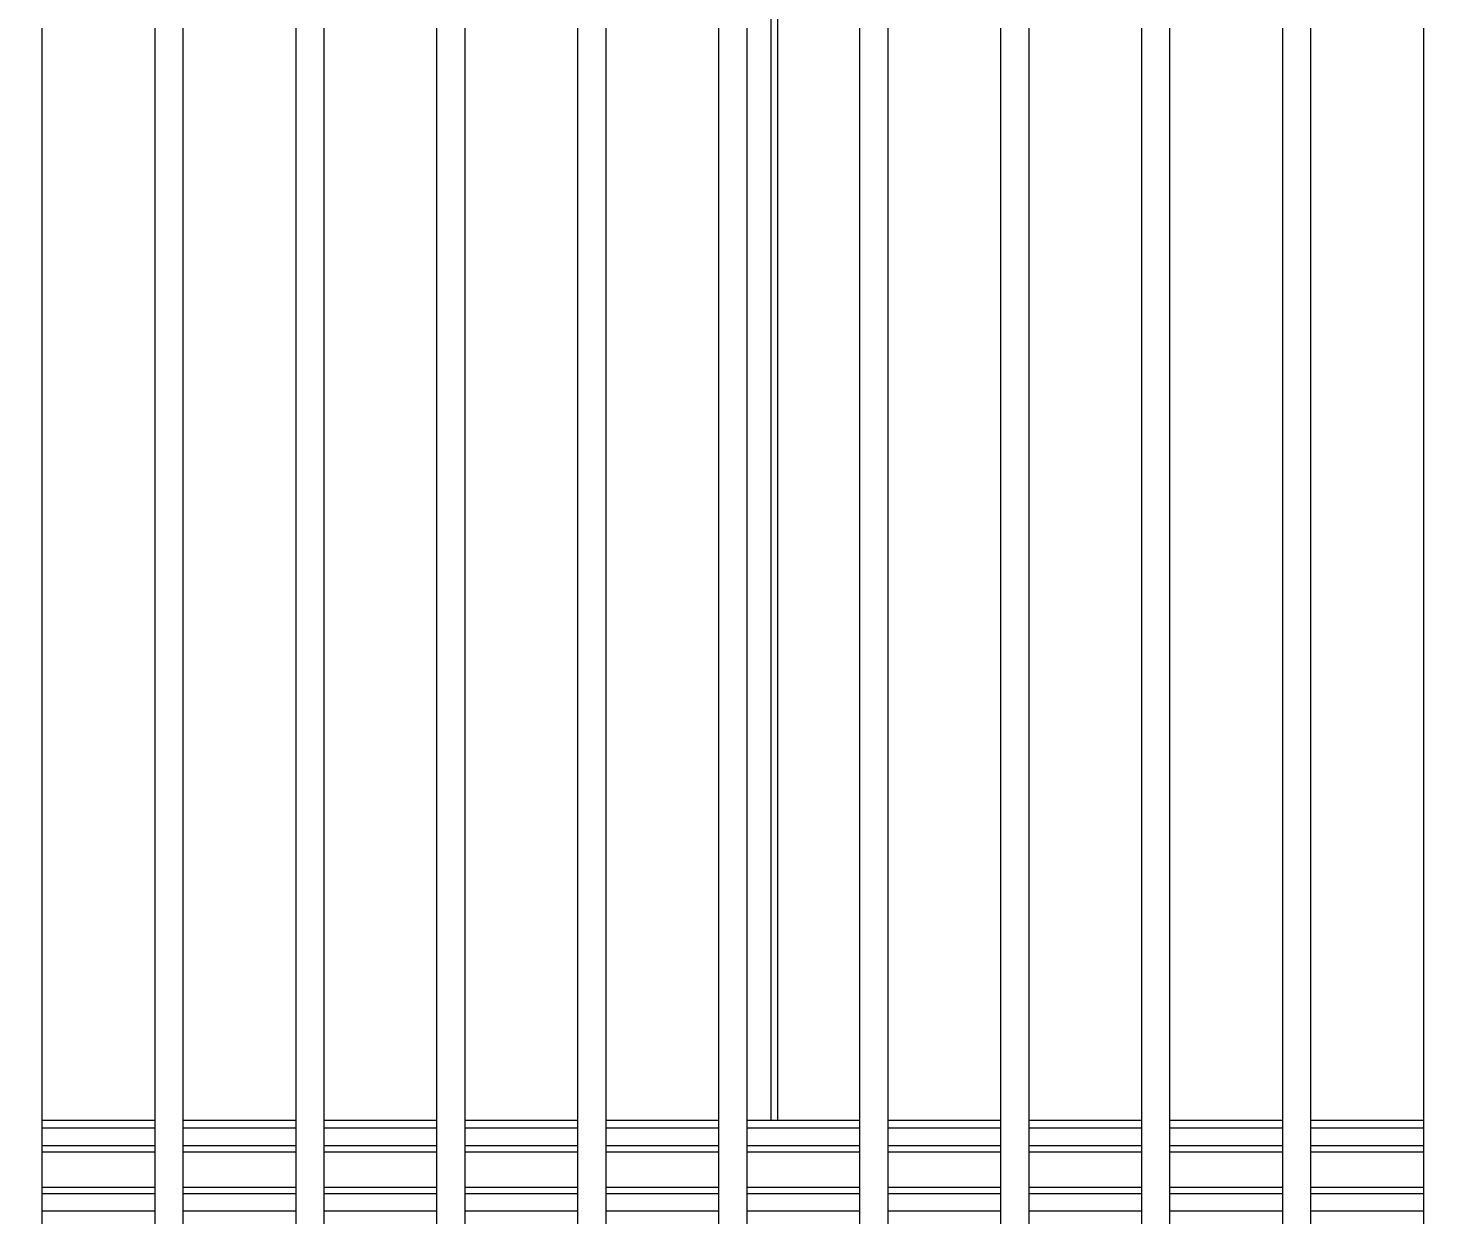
# Model space of a CAD drawing. Header units: metres. Extents: x -101133.8 to -101066.7, y -24899.3 to -24824.7.
# Drawn here: x -101108.4333 to -101108.3333, y -24833.5348 to -24833.4505 of the extents above; entities that cross this region are included whole.
import ezdxf

# ---------------------------------------------------------------- set-up
doc = ezdxf.new("R2010")
doc.units = ezdxf.units.M
doc.header["$LTSCALE"] = 0.2
doc.header["$PDSIZE"] = -5
for name, color, linetype in [('CMT-COTATION DIVERS', 1, 'Continuous'), ('CMT-CVC-MATERIEL', 30, 'Continuous'), ('CMT-PLB-EV-SOUS DALLAGE', 1, 'Continuous')]:
    doc.layers.add(name, color=color, linetype=linetype)
doc.styles.add('Arial', font='arial.ttf')
doc.styles.get("Standard").update_dxf_attribs({"font": 'arial.ttf'})
doc.dimstyles.get("Standard").update_dxf_attribs({"dimtxt": 0.18, "dimasz": 0.18, "dimexe": 0.18, "dimexo": 0.0625, "dimgap": 0.09, "dimtad": 0, "dimtih": 1, "dimtoh": 1, "dimdec": 4, "dimzin": 0, "dimdsep": 46, "dimtxsty": 'Standard', "dimcen": 0.09, "dimadec": 0, "dimazin": 0, "dimtfac": 1, "dimtdec": 4, "dimtofl": 0, "dimtmove": 0, "dimatfit": 3, "dimfxl": 1, "dimtolj": 1, "dimtzin": 0, "dimarcsym": 0})

# ---------------------------------------------------------------- blocks, each defined once
blk = doc.blocks.new('Cassette 600x600')
at = {"linetype": 'Continuous', "lineweight": 13}
for p, q in [((-20143.73, 227.01), (-20417.73, 227.01)), ((-20340.23, 219.01), (-20340.23, 227.01)), ((-20339.68, 219.01), (-20339.68, 227.01)), ((-20338.44, 219.01), (-20338.44, 227.01)), ((-20337.99, 219.01), (-20337.99, 227.01)), ((-20335.47, 219.01), (-20335.47, 227.01)), ((-20335.02, 219.01), (-20335.02, 227.01)), ((-20333.78, 219.01), (-20333.78, 227.01)), ((-20143.73, 219.01), (-20417.73, 219.01)), ((-20143.73, 217.01), (-20417.73, 217.01)), ((-20340.23, 209.01), (-20340.23, 217.01)), ((-20339.68, 209.01), (-20339.68, 217.01)), ((-20338.44, 209.01), (-20338.44, 217.01)), ((-20337.99, 209.01), (-20337.99, 217.01)), ((-20335.47, 209.01), (-20335.47, 217.01)), ((-20335.02, 209.01), (-20335.02, 217.01)), ((-20333.78, 209.01), (-20333.78, 217.01)), ((-20143.73, 209.01), (-20417.73, 209.01)), ((-20143.73, 207.01), (-20417.73, 207.01)), ((-20340.23, 199.01), (-20340.23, 207.01)), ((-20339.68, 199.01), (-20339.68, 207.01)), ((-20338.44, 199.01), (-20338.44, 207.01)), ((-20337.99, 199.01), (-20337.99, 207.01)), ((-20335.47, 199.01), (-20335.47, 207.01)), ((-20335.02, 199.01), (-20335.02, 207.01)), ((-20333.78, 199.01), (-20333.78, 207.01)), ((-20143.73, 199.01), (-20417.73, 199.01)), ((-20143.73, 197.01), (-20417.73, 197.01)), ((-20340.23, 189.01), (-20340.23, 197.01)), ((-20339.68, 189.01), (-20339.68, 197.01)), ((-20338.44, 189.01), (-20338.44, 197.01)), ((-20337.99, 189.01), (-20337.99, 197.01)), ((-20335.47, 189.01), (-20335.47, 197.01)), ((-20335.02, 189.01), (-20335.02, 197.01)), ((-20333.78, 189.01), (-20333.78, 197.01)), ((-20143.73, 189.01), (-20417.73, 189.01)), ((-20143.73, 187.01), (-20417.73, 187.01)), ((-20340.23, 179.01), (-20340.23, 187.01)), ((-20339.68, 179.01), (-20339.68, 187.01)), ((-20338.44, 179.01), (-20338.44, 187.01)), ((-20337.99, 179.01), (-20337.99, 187.01)), ((-20335.47, 179.01), (-20335.47, 187.01)), ((-20335.02, 179.01), (-20335.02, 187.01)), ((-20333.78, 179.01), (-20333.78, 187.01)), ((-20443.73, 181.16), (-20340.23, 181.16)), ((-20443.73, 180.7), (-20340.23, 180.7)), ((-20143.73, 179.01), (-20417.73, 179.01)), ((-20143.73, 177.01), (-20417.73, 177.01)), ((-20340.23, 169.01), (-20340.23, 177.01)), ((-20339.68, 169.01), (-20339.68, 177.01)), ((-20338.44, 169.01), (-20338.44, 177.01)), ((-20337.99, 169.01), (-20337.99, 177.01)), ((-20335.47, 169.01), (-20335.47, 177.01)), ((-20335.02, 169.01), (-20335.02, 177.01)), ((-20333.78, 169.01), (-20333.78, 177.01)), ((-20143.73, 169.01), (-20417.73, 169.01)), ((-20143.73, 167.01), (-20417.73, 167.01)), ((-20340.23, 159.01), (-20340.23, 167.01)), ((-20339.68, 159.01), (-20339.68, 167.01)), ((-20338.44, 159.01), (-20338.44, 167.01)), ((-20337.99, 159.01), (-20337.99, 167.01)), ((-20335.47, 159.01), (-20335.47, 167.01)), ((-20335.02, 159.01), (-20335.02, 167.01)), ((-20333.78, 159.01), (-20333.78, 167.01)), ((-20143.73, 159.01), (-20417.73, 159.01)), ((-20143.73, 157.01), (-20417.73, 157.01)), ((-20340.23, 149.01), (-20340.23, 157.01)), ((-20339.68, 149.01), (-20339.68, 157.01)), ((-20338.44, 149.01), (-20338.44, 157.01)), ((-20337.99, 149.01), (-20337.99, 157.01)), ((-20335.47, 149.01), (-20335.47, 157.01)), ((-20335.02, 149.01), (-20335.02, 157.01)), ((-20333.78, 149.01), (-20333.78, 157.01)), ((-20143.73, 149.01), (-20417.73, 149.01)), ((-20143.73, 147.01), (-20417.73, 147.01)), ((-20340.23, 139.01), (-20340.23, 147.01)), ((-20339.68, 139.01), (-20339.68, 147.01)), ((-20338.44, 139.01), (-20338.44, 147.01)), ((-20337.99, 139.01), (-20337.99, 147.01)), ((-20335.47, 139.01), (-20335.47, 147.01)), ((-20335.02, 139.01), (-20335.02, 147.01)), ((-20333.78, 139.01), (-20333.78, 147.01)), ((-20143.73, 139.01), (-20417.73, 139.01)), ((-20143.73, 137.01), (-20417.73, 137.01)), ((-20340.23, 129.01), (-20340.23, 137.01)), ((-20339.68, 129.01), (-20339.68, 137.01)), ((-20338.44, 129.01), (-20338.44, 137.01)), ((-20337.99, 129.01), (-20337.99, 137.01)), ((-20335.47, 129.01), (-20335.47, 137.01)), ((-20335.02, 129.01), (-20335.02, 137.01)), ((-20333.78, 129.01), (-20333.78, 137.01)), ((-20143.73, 129.01), (-20417.73, 129.01))]:
    blk.add_line(p, q, dxfattribs=at)
blk = doc.blocks.new('COT-45')
at = {"color": 0}
for p, q in [((0, -1), (0, 1)), ((-1, 0), (1, 0))]:
    blk.add_line(p, q, dxfattribs=at)
at = {"color": 0, "const_width": 0.4}
blk.add_lwpolyline([(-0.4419, -0.4419), (0.4419, 0.4419)], dxfattribs=at)
blk = doc.blocks.new('*D86')
at = {"layer": 'CMT-COTATION DIVERS', "color": 0, "lineweight": -2}
for p, q in [((-101106.43591, -24831.69678), (-101106.43591, -24834.83079)), ((-101108.8437, -24834.01949), (-101108.8437, -24834.83079)), ((-101108.8187, -24834.78079), (-101106.46091, -24834.78079))]:
    blk.add_line(p, q, dxfattribs=at)
at = {"layer": 'Defpoints', "color": 0, "lineweight": 15}
for p in [(-101106.43591, -24831.66678), (-101108.8437, -24833.98949), (-101106.43591, -24834.78079)]:
    blk.add_point(p, dxfattribs=at)
at = {"layer": 'CMT-COTATION DIVERS', "color": 0, "lineweight": -2, "xscale": 0.025, "yscale": 0.025, "zscale": 0.025, "rotation": 180}
blk.add_blockref('COT-45', (-101108.8437, -24834.78079), dxfattribs=at)
at = {"layer": 'CMT-COTATION DIVERS', "color": 0, "lineweight": -2, "xscale": 0.025, "yscale": 0.025, "zscale": 0.025}
blk.add_blockref('COT-45', (-101106.43591, -24834.78079), dxfattribs=at)
at = {"layer": 'CMT-COTATION DIVERS', "color": 0, "lineweight": 15, "insert": (-101107.6398, -24834.70563), "char_height": 0.075, "attachment_point": 5}
blk.add_mtext('\\A1;241', dxfattribs=at)

msp = doc.modelspace()

# ---------------------------------------------------------------- block references
at = {"layer": 'CMT-CVC-MATERIEL', "xscale": 0.001, "yscale": 0.001, "zscale": 0.001, "rotation": 270}
msp.add_blockref('Cassette 600x600', (-101108.56129, -24853.86826), dxfattribs=at)

# ---------------------------------------------------------------- texts
at = {"layer": 'CMT-PLB-EV-SOUS DALLAGE', "linetype": 'Continuous', "lineweight": 20, "insert": (-101108.57723, -24833.53617), "char_height": 0.1, "attachment_point": 4, "rotation": 60, "style": 'Arial'}
msp.add_mtext('PVCø100', dxfattribs=at)

# ---------------------------------------------------------------- dimensions: what is measured, and where the dimension line sits
at = {"layer": 'CMT-COTATION DIVERS', "lineweight": 15}
dim = msp.add_linear_dim(base=(-101106.43591, -24834.78079), p1=(-101108.8437, -24833.98949), p2=(-101106.43591, -24831.66678), dimstyle='Standard', override={"dimscale": 0.05, "dimtxt": 1.5, "dimasz": 0.5, "dimexe": 1, "dimexo": 0.6, "dimgap": 0.75, "dimtad": 1, "dimtih": 0, "dimtoh": 0, "dimdec": 0, "dimlfac": 100, "dimblk": 'COT-45', "dimcen": 0, "dimadec": 2, "dimazin": 2, "dimtdec": 2, "dimtix": 1, "dimtmove": 1, "dimfrac": 1}, dxfattribs=at)
dim.commit()
dim.dimension.update_dxf_attribs({"geometry": '*D86', "text_midpoint": (-101107.6398, -24834.70563)})

doc.saveas('drawing.dxf')
